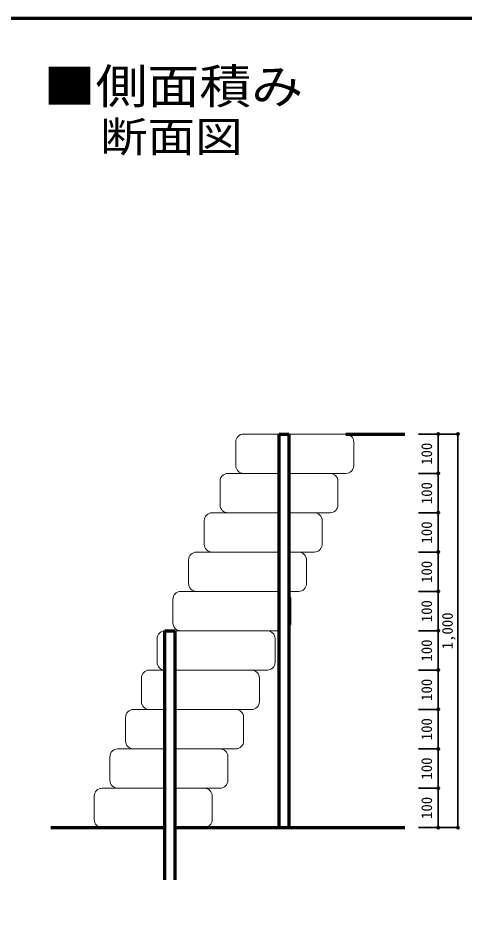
# Model space of a CAD drawing. Units: millimetres at full size, sheet at 1:15. Extents: x -3029 to 3061, y -2106 to 2124.
# Drawn here: x -19 to 1116, y -198 to 2124 of the extents above; entities that cross this region are included whole.
import ezdxf
from ezdxf.enums import TextEntityAlignment as Align

# ---------------------------------------------------------------- set-up
doc = ezdxf.new("R2010")
doc.units = ezdxf.units.MM
doc.header["$LTSCALE"] = 15
doc.header["$PDMODE"] = 32
doc.header["$PDSIZE"] = 6
doc.linetypes.add('CHAIN1', pattern=[8, 5, -1, 1, -1])
for name, color, linetype, lineweight in [('0-1_用紙枠', 7, 'Continuous', 35), ('5-0_GL・文字', 7, 'Continuous', 70), ('5-1_グリーンバッグ', 3, 'Continuous', 18), ('5-2_杭', 7, 'Continuous', 70), ('5-A_寸法', 4, 'Continuous', 35)]:
    doc.layers.add(name, color=color, linetype=linetype, lineweight=lineweight)
doc.styles.add('ＭＳ ゴシック', font='')
doc.styles.get('ＭＳ ゴシック').set_extended_font_data('MS Gothic')

msp = doc.modelspace()

# ---------------------------------------------------------------- linework, layer by layer
at = {"layer": '0-1_用紙枠', "lineweight": 70}
msp.add_lwpolyline([(-3028.55, -2106.19), (-3028.55, 2123.81), (3061.45, 2123.81), (3061.45, -2106.19)], dxfattribs=at)
at = {"layer": '5-0_GL・文字'}
for p, q in [((813.95, 1067.23), (963.95, 1067.23)), ((63.86, 67.23), (353.95, 67.23)), ((378.95, 67.23), (963.95, 67.23))]:
    msp.add_line(p, q, dxfattribs=at)
at = {"layer": '5-1_グリーンバッグ'}
for p, q in [((533.95, 987.23), (533.95, 1047.23)), ((813.95, 1067.23), (553.95, 1067.23)), ((833.95, 1047.23), (833.95, 987.23)), ((643.95, 967.23), (513.95, 967.23)), ((643.95, 967.23), (553.95, 967.23)), ((773.95, 967.23), (668.95, 967.23)), ((813.95, 967.23), (668.95, 967.23)), ((493.95, 887.23), (493.95, 947.23)), ((793.95, 947.23), (793.95, 887.23)), ((643.95, 867.23), (473.95, 867.23)), ((643.95, 867.23), (513.95, 867.23)), ((733.95, 867.23), (668.95, 867.23)), ((773.95, 867.23), (668.95, 867.23)), ((453.95, 787.23), (453.95, 847.23)), ((753.95, 847.23), (753.95, 787.23)), ((643.95, 767.23), (433.95, 767.23)), ((643.95, 767.23), (473.95, 767.23)), ((693.95, 767.23), (668.95, 767.23)), ((733.95, 767.23), (668.95, 767.23)), ((413.95, 687.23), (413.95, 747.23)), ((713.95, 747.23), (713.95, 687.23)), ((643.95, 667.23), (393.95, 667.23)), ((643.95, 667.23), (433.95, 667.23)), ((693.95, 667.23), (668.95, 667.23)), ((373.95, 587.23), (373.95, 647.23)), ((673.95, 647.23), (673.95, 587.23)), ((613.95, 567.23), (353.95, 567.23)), ((643.95, 567.23), (393.95, 567.23)), ((333.95, 487.23), (333.95, 547.23)), ((633.95, 547.23), (633.95, 487.23)), ((353.95, 467.23), (313.95, 467.23)), ((573.95, 467.23), (378.95, 467.23)), ((613.95, 467.23), (378.95, 467.23)), ((293.95, 387.23), (293.95, 447.23)), ((593.95, 447.23), (593.95, 387.23)), ((353.95, 367.23), (273.95, 367.23)), ((353.95, 367.23), (313.95, 367.23)), ((533.95, 367.23), (378.95, 367.23)), ((573.95, 367.23), (378.95, 367.23)), ((253.95, 287.23), (253.95, 347.23)), ((553.95, 347.23), (553.95, 287.23)), ((353.95, 267.23), (233.95, 267.23)), ((353.95, 267.23), (273.95, 267.23)), ((493.95, 267.23), (378.95, 267.23)), ((533.95, 267.23), (378.95, 267.23)), ((213.95, 187.23), (213.95, 247.23)), ((513.95, 247.23), (513.95, 187.23)), ((353.95, 167.23), (193.95, 167.23)), ((353.95, 167.23), (233.95, 167.23)), ((453.95, 167.23), (378.95, 167.23)), ((493.95, 167.23), (378.95, 167.23)), ((173.95, 87.23), (173.95, 147.23)), ((473.95, 147.23), (473.95, 87.23)), ((353.95, 67.23), (193.95, 67.23)), ((453.95, 67.23), (378.95, 67.23))]:
    msp.add_line(p, q, dxfattribs=at)
for centre, start, end in [((553.95, 1047.23), 90, 180), ((813.95, 1047.23), 0, 90), ((553.95, 987.23), 180, 270), ((813.95, 987.23), 270, 0), ((513.95, 947.23), 90, 180), ((773.95, 947.23), 0, 90), ((513.95, 887.23), 180, 270), ((773.95, 887.23), 270, 0), ((473.95, 847.23), 90, 180), ((733.95, 847.23), 0, 90), ((433.95, 747.23), 90, 180), ((473.95, 787.23), 180, 270), ((693.95, 747.23), 0, 90), ((733.95, 787.23), 270, 0), ((433.95, 687.23), 180, 270), ((693.95, 687.23), 270, 0), ((393.95, 647.23), 90, 180), ((653.95, 647.23), 0, 41.40962), ((393.95, 587.23), 180, 270), ((653.95, 587.23), 318.59038, 0), ((353.95, 547.23), 90, 180), ((613.95, 547.23), 0, 90), ((313.95, 447.23), 90, 180), ((353.95, 487.23), 180, 270), ((573.95, 447.23), 0, 90), ((613.95, 487.23), 270, 0), ((313.95, 387.23), 180, 270), ((573.95, 387.23), 270, 0), ((273.95, 347.23), 90, 180), ((533.95, 347.23), 0, 90), ((273.95, 287.23), 180, 270), ((533.95, 287.23), 270, 0), ((233.95, 247.23), 90, 180), ((493.95, 247.23), 0, 90), ((233.95, 187.23), 180, 270), ((493.95, 187.23), 270, 0), ((193.95, 147.23), 90, 180), ((453.95, 147.23), 0, 90), ((193.95, 87.23), 180, 270), ((453.95, 87.23), 270, 0)]:
    msp.add_arc(centre, 20, start, end, dxfattribs=at)
at = {"layer": '5-2_杭'}
for p, q in [((643.95, 1067.23), (668.95, 1067.23)), ((643.95, 67.23), (643.95, 1067.23)), ((668.95, 1067.23), (668.95, 67.23)), ((353.95, 567.23), (378.95, 567.23)), ((353.95, -65.63), (353.95, 567.23)), ((378.95, 567.23), (378.95, -65.63))]:
    msp.add_line(p, q, dxfattribs=at)
at = {"layer": '5-2_杭', "color": 4, "linetype": 'CHAIN1', "lineweight": 35}
msp.add_line((643.95, 967.23), (643.95, 867.23), dxfattribs=at)
at = {"layer": '5-A_寸法'}
for p, q in [((1098.94, 1067.23), (998.94, 1067.23)), ((1048.94, 1067.23), (998.94, 1067.23)), ((1048.94, 1067.23), (1048.94, 967.23)), ((1098.94, 67.23), (1098.94, 1067.23)), ((1048.94, 967.23), (998.94, 967.23)), ((1048.94, 967.23), (1048.94, 867.23)), ((1048.94, 867.23), (998.94, 867.23)), ((1048.94, 867.23), (1048.94, 767.23)), ((1048.94, 767.23), (998.94, 767.23)), ((1048.94, 767.23), (1048.94, 667.23)), ((1048.94, 667.23), (998.94, 667.23)), ((1048.94, 667.23), (1048.94, 567.23)), ((1048.94, 567.23), (998.94, 567.23)), ((1048.94, 567.23), (1048.94, 467.23)), ((1048.94, 467.23), (998.94, 467.23)), ((1048.94, 467.23), (1048.94, 367.23)), ((1048.94, 367.23), (998.94, 367.23)), ((1048.94, 367.23), (1048.94, 267.23)), ((1048.94, 267.23), (998.94, 267.23)), ((1048.94, 267.23), (1048.94, 167.23)), ((1048.94, 167.23), (998.94, 167.23)), ((1048.94, 167.23), (1048.94, 67.23)), ((1098.94, 67.23), (998.94, 67.23)), ((1048.94, 67.23), (998.94, 67.23))]:
    msp.add_line(p, q, dxfattribs=at)
at = {"layer": '5-A_寸法', "color": 7}
msp.add_point((1048.94, 1067.23), dxfattribs=at)
at = {"layer": '5-A_寸法'}
for p in [(1048.94, 1067.23), (1098.94, 1067.23), (1048.94, 967.23), (1048.94, 867.23), (1048.94, 767.23), (1048.94, 667.23), (1048.94, 567.23), (1048.94, 467.23), (1048.94, 367.23), (1048.94, 267.23), (1048.94, 167.23), (1048.94, 67.23), (1098.94, 67.23)]:
    msp.add_point(p, dxfattribs=at)

# ---------------------------------------------------------------- texts
at = {"layer": '5-0_GL・文字', "style": 'ＭＳ ゴシック'}
for s, height, width, p in [('■側面積み', 87.98, 1.1, (45.35, 1880.67)), ('断面図', 76.98, 1.15, (188.95, 1761.13))]:
    msp.add_text(s, height=height, dxfattribs=dict(at, width=width)).set_placement(p, align=Align.BOTTOM_LEFT)
at = {"layer": '5-A_寸法', "color": 7, "style": 'ＭＳ ゴシック'}
for s, p in [('100', (1041.44, 989.11)), ('100', (1041.44, 889.11)), ('100', (1041.44, 789.11)), ('100', (1041.44, 689.11)), ('100', (1041.44, 589.11)), ('1,000', (1094.12, 520.36)), ('100', (1041.44, 489.11)), ('100', (1041.44, 389.11)), ('100', (1041.44, 289.11)), ('100', (1041.44, 189.11)), ('100', (1041.44, 89.11))]:
    msp.add_text(s, height=27.49, rotation=90, dxfattribs=at).set_placement(p, align=Align.BOTTOM_LEFT)

doc.saveas('drawing.dxf')
